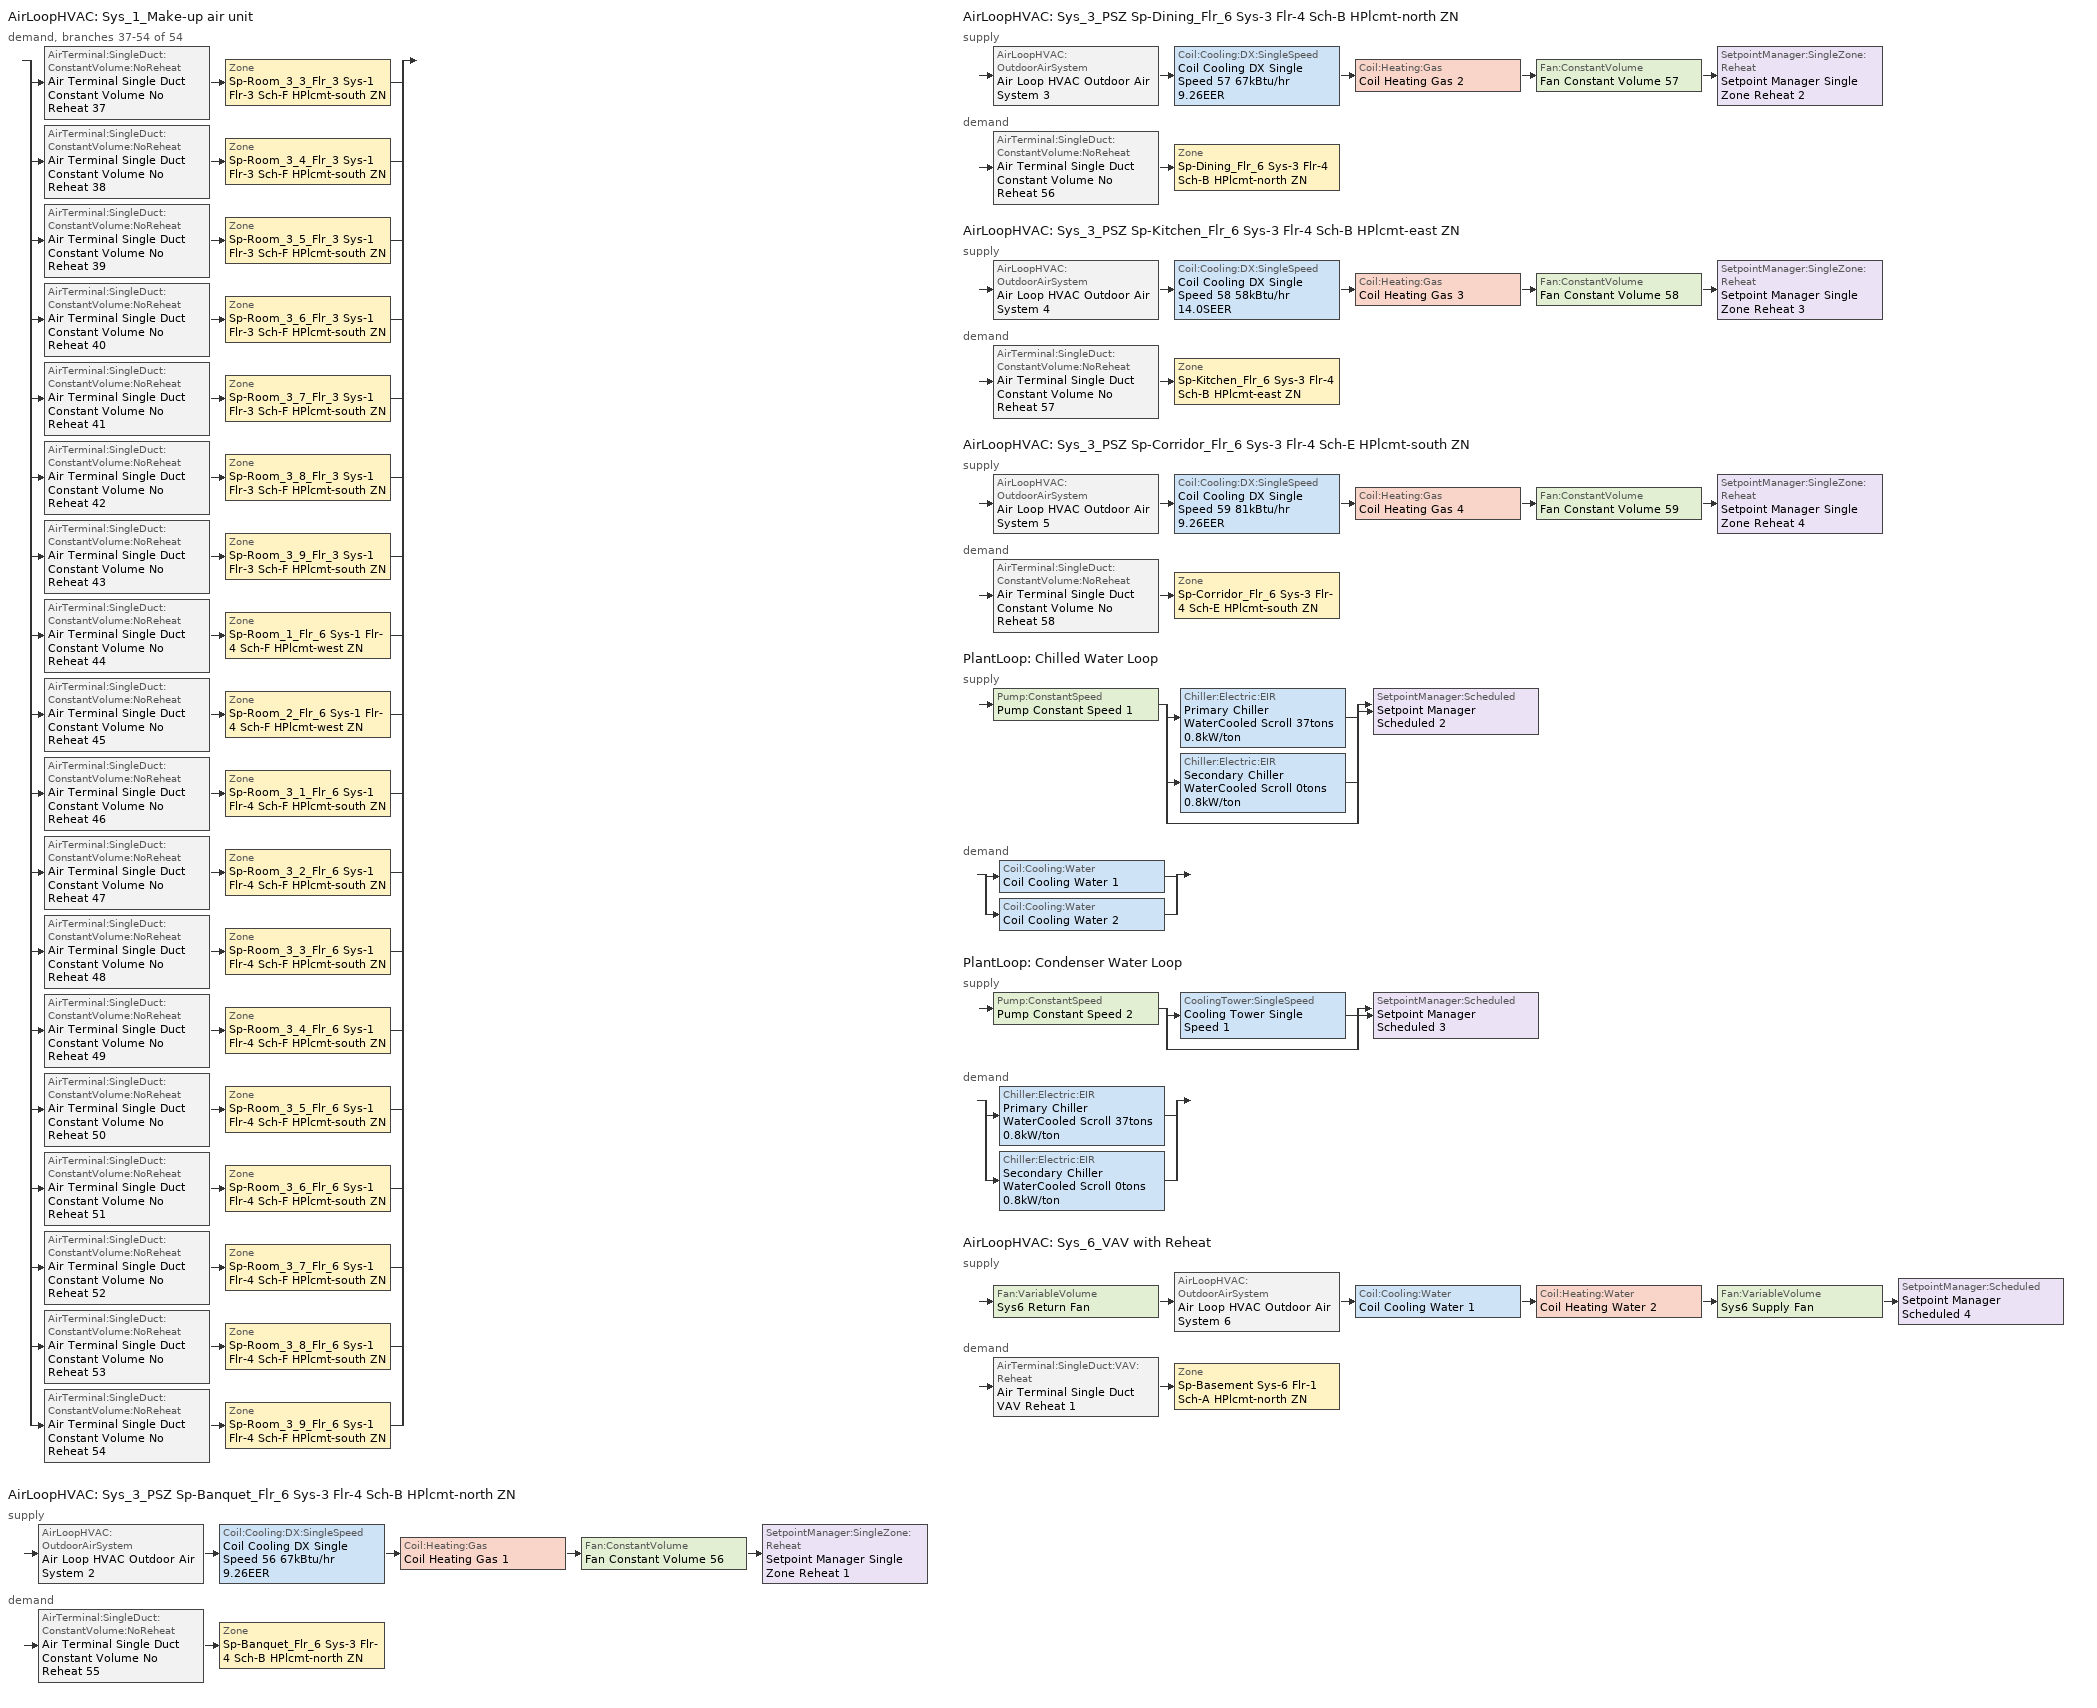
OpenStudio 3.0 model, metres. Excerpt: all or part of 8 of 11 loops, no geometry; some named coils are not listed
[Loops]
AirLoopHVAC 'Sys_1_Make-up air unit'
 demand, branches 37-54 of 54: split
  | AirTerminal:SingleDuct:ConstantVolume:NoReheat 'Air Terminal Single Duct Constant Volume No Reheat 37' > Zone 'Sp-Room_3_3_Flr_3 Sys-1 Flr-3 Sch-F HPlcmt-south ZN'
  | AirTerminal:SingleDuct:ConstantVolume:NoReheat 'Air Terminal Single Duct Constant Volume No Reheat 38' > Zone 'Sp-Room_3_4_Flr_3 Sys-1 Flr-3 Sch-F HPlcmt-south ZN'
  | AirTerminal:SingleDuct:ConstantVolume:NoReheat 'Air Terminal Single Duct Constant Volume No Reheat 39' > Zone 'Sp-Room_3_5_Flr_3 Sys-1 Flr-3 Sch-F HPlcmt-south ZN'
  | AirTerminal:SingleDuct:ConstantVolume:NoReheat 'Air Terminal Single Duct Constant Volume No Reheat 40' > Zone 'Sp-Room_3_6_Flr_3 Sys-1 Flr-3 Sch-F HPlcmt-south ZN'
  | AirTerminal:SingleDuct:ConstantVolume:NoReheat 'Air Terminal Single Duct Constant Volume No Reheat 41' > Zone 'Sp-Room_3_7_Flr_3 Sys-1 Flr-3 Sch-F HPlcmt-south ZN'
  | AirTerminal:SingleDuct:ConstantVolume:NoReheat 'Air Terminal Single Duct Constant Volume No Reheat 42' > Zone 'Sp-Room_3_8_Flr_3 Sys-1 Flr-3 Sch-F HPlcmt-south ZN'
  | AirTerminal:SingleDuct:ConstantVolume:NoReheat 'Air Terminal Single Duct Constant Volume No Reheat 43' > Zone 'Sp-Room_3_9_Flr_3 Sys-1 Flr-3 Sch-F HPlcmt-south ZN'
  | AirTerminal:SingleDuct:ConstantVolume:NoReheat 'Air Terminal Single Duct Constant Volume No Reheat 44' > Zone 'Sp-Room_1_Flr_6 Sys-1 Flr-4 Sch-F HPlcmt-west ZN'
  | AirTerminal:SingleDuct:ConstantVolume:NoReheat 'Air Terminal Single Duct Constant Volume No Reheat 45' > Zone 'Sp-Room_2_Flr_6 Sys-1 Flr-4 Sch-F HPlcmt-west ZN'
  | AirTerminal:SingleDuct:ConstantVolume:NoReheat 'Air Terminal Single Duct Constant Volume No Reheat 46' > Zone 'Sp-Room_3_1_Flr_6 Sys-1 Flr-4 Sch-F HPlcmt-south ZN'
  | AirTerminal:SingleDuct:ConstantVolume:NoReheat 'Air Terminal Single Duct Constant Volume No Reheat 47' > Zone 'Sp-Room_3_2_Flr_6 Sys-1 Flr-4 Sch-F HPlcmt-south ZN'
  | AirTerminal:SingleDuct:ConstantVolume:NoReheat 'Air Terminal Single Duct Constant Volume No Reheat 48' > Zone 'Sp-Room_3_3_Flr_6 Sys-1 Flr-4 Sch-F HPlcmt-south ZN'
  | AirTerminal:SingleDuct:ConstantVolume:NoReheat 'Air Terminal Single Duct Constant Volume No Reheat 49' > Zone 'Sp-Room_3_4_Flr_6 Sys-1 Flr-4 Sch-F HPlcmt-south ZN'
  | AirTerminal:SingleDuct:ConstantVolume:NoReheat 'Air Terminal Single Duct Constant Volume No Reheat 50' > Zone 'Sp-Room_3_5_Flr_6 Sys-1 Flr-4 Sch-F HPlcmt-south ZN'
  | AirTerminal:SingleDuct:ConstantVolume:NoReheat 'Air Terminal Single Duct Constant Volume No Reheat 51' > Zone 'Sp-Room_3_6_Flr_6 Sys-1 Flr-4 Sch-F HPlcmt-south ZN'
  | AirTerminal:SingleDuct:ConstantVolume:NoReheat 'Air Terminal Single Duct Constant Volume No Reheat 52' > Zone 'Sp-Room_3_7_Flr_6 Sys-1 Flr-4 Sch-F HPlcmt-south ZN'
  | AirTerminal:SingleDuct:ConstantVolume:NoReheat 'Air Terminal Single Duct Constant Volume No Reheat 53' > Zone 'Sp-Room_3_8_Flr_6 Sys-1 Flr-4 Sch-F HPlcmt-south ZN'
  | AirTerminal:SingleDuct:ConstantVolume:NoReheat 'Air Terminal Single Duct Constant Volume No Reheat 54' > Zone 'Sp-Room_3_9_Flr_6 Sys-1 Flr-4 Sch-F HPlcmt-south ZN'
AirLoopHVAC 'Sys_3_PSZ Sp-Banquet_Flr_6 Sys-3 Flr-4 Sch-B HPlcmt-north ZN'
 supply: AirLoopHVAC:OutdoorAirSystem 'Air Loop HVAC Outdoor Air System 2' > Coil:Cooling:DX:SingleSpeed 'Coil Cooling DX Single Speed 56 67kBtu/hr 9.26EER' > Coil:Heating:Gas 'Coil Heating Gas 1' > Fan:ConstantVolume 'Fan Constant Volume 56' > SetpointManager:SingleZone:Reheat 'Setpoint Manager Single Zone Reheat 1'
 demand: AirTerminal:SingleDuct:ConstantVolume:NoReheat 'Air Terminal Single Duct Constant Volume No Reheat 55' > Zone 'Sp-Banquet_Flr_6 Sys-3 Flr-4 Sch-B HPlcmt-north ZN'
AirLoopHVAC 'Sys_3_PSZ Sp-Dining_Flr_6 Sys-3 Flr-4 Sch-B HPlcmt-north ZN'
 supply: AirLoopHVAC:OutdoorAirSystem 'Air Loop HVAC Outdoor Air System 3' > Coil:Cooling:DX:SingleSpeed 'Coil Cooling DX Single Speed 57 67kBtu/hr 9.26EER' > Coil:Heating:Gas 'Coil Heating Gas 2' > Fan:ConstantVolume 'Fan Constant Volume 57' > SetpointManager:SingleZone:Reheat 'Setpoint Manager Single Zone Reheat 2'
 demand: AirTerminal:SingleDuct:ConstantVolume:NoReheat 'Air Terminal Single Duct Constant Volume No Reheat 56' > Zone 'Sp-Dining_Flr_6 Sys-3 Flr-4 Sch-B HPlcmt-north ZN'
AirLoopHVAC 'Sys_3_PSZ Sp-Kitchen_Flr_6 Sys-3 Flr-4 Sch-B HPlcmt-east ZN'
 supply: AirLoopHVAC:OutdoorAirSystem 'Air Loop HVAC Outdoor Air System 4' > Coil:Cooling:DX:SingleSpeed 'Coil Cooling DX Single Speed 58 58kBtu/hr 14.0SEER' > Coil:Heating:Gas 'Coil Heating Gas 3' > Fan:ConstantVolume 'Fan Constant Volume 58' > SetpointManager:SingleZone:Reheat 'Setpoint Manager Single Zone Reheat 3'
 demand: AirTerminal:SingleDuct:ConstantVolume:NoReheat 'Air Terminal Single Duct Constant Volume No Reheat 57' > Zone 'Sp-Kitchen_Flr_6 Sys-3 Flr-4 Sch-B HPlcmt-east ZN'
AirLoopHVAC 'Sys_3_PSZ Sp-Corridor_Flr_6 Sys-3 Flr-4 Sch-E HPlcmt-south ZN'
 supply: AirLoopHVAC:OutdoorAirSystem 'Air Loop HVAC Outdoor Air System 5' > Coil:Cooling:DX:SingleSpeed 'Coil Cooling DX Single Speed 59 81kBtu/hr 9.26EER' > Coil:Heating:Gas 'Coil Heating Gas 4' > Fan:ConstantVolume 'Fan Constant Volume 59' > SetpointManager:SingleZone:Reheat 'Setpoint Manager Single Zone Reheat 4'
 demand: AirTerminal:SingleDuct:ConstantVolume:NoReheat 'Air Terminal Single Duct Constant Volume No Reheat 58' > Zone 'Sp-Corridor_Flr_6 Sys-3 Flr-4 Sch-E HPlcmt-south ZN'
PlantLoop 'Chilled Water Loop'
 supply: Pump:ConstantSpeed 'Pump Constant Speed 1' > split
  | Chiller:Electric:EIR 'Primary Chiller WaterCooled Scroll 37tons 0.8kW/ton'
  | Chiller:Electric:EIR 'Secondary Chiller WaterCooled Scroll 0tons 0.8kW/ton'
  | bypass
  join > SetpointManager:Scheduled 'Setpoint Manager Scheduled 2'
 demand: split
  | Coil:Cooling:Water 'Coil Cooling Water 1'
  | Coil:Cooling:Water 'Coil Cooling Water 2'
PlantLoop 'Condenser Water Loop'
 supply: Pump:ConstantSpeed 'Pump Constant Speed 2' > split
  | CoolingTower:SingleSpeed 'Cooling Tower Single Speed 1'
  | bypass
  join > SetpointManager:Scheduled 'Setpoint Manager Scheduled 3'
 demand: split
  | Chiller:Electric:EIR 'Primary Chiller WaterCooled Scroll 37tons 0.8kW/ton'
  | Chiller:Electric:EIR 'Secondary Chiller WaterCooled Scroll 0tons 0.8kW/ton'
AirLoopHVAC 'Sys_6_VAV with Reheat'
 supply: Fan:VariableVolume 'Sys6 Return Fan' > AirLoopHVAC:OutdoorAirSystem 'Air Loop HVAC Outdoor Air System 6' > Coil:Cooling:Water 'Coil Cooling Water 1' > Coil:Heating:Water 'Coil Heating Water 2' > Fan:VariableVolume 'Sys6 Supply Fan' > SetpointManager:Scheduled 'Setpoint Manager Scheduled 4'
 demand: AirTerminal:SingleDuct:VAV:Reheat 'Air Terminal Single Duct VAV Reheat 1' > Zone 'Sp-Basement Sys-6 Flr-1 Sch-A HPlcmt-north ZN'
[Sizing:Zone] Zone Cooling Design Supply Air Temperature Input Method=SupplyAirTemperature; Zone Cooling Design Supply Air Temperature {C}=13; Zone Cooling Design Supply Air Temperature Difference {deltaC}=11.11; Zone Heating Design Supply Air Temperature Input Method=SupplyAirTemperature; Zone Heating Design Supply Air Temperature {C}=43; Zone Heating Design Supply Air Temperature Difference {deltaC}=11.11; Zone Cooling Design Supply Air Humidity Ratio {kg-H2O/kg-air}=0.0085; Zone Heating Design Supply Air Humidity Ratio {kg-H2O/kg-air}=0.008; Zone Heating Sizing Factor=1.3; Zone Cooling Sizing Factor=1.1; Cooling Design Air Flow Method=DesignDay; Heating Design Air Flow Method=DesignDay; Account for Dedicated Outdoor Air System=No; Dedicated Outdoor Air System Control Strategy=NeutralSupplyAir; Dedicated Outdoor Air Low Setpoint Temperature for Design {C}=autosize; Dedicated Outdoor Air High Setpoint Temperature for Design {C}=autosize
Sp-Room_3_3_Flr_3 Sys-1 Flr-3 Sch-F HPlcmt-south ZN; Sp-Room_3_4_Flr_3 Sys-1 Flr-3 Sch-F HPlcmt-south ZN; Sp-Room_3_5_Flr_3 Sys-1 Flr-3 Sch-F HPlcmt-south ZN; Sp-Room_3_6_Flr_3 Sys-1 Flr-3 Sch-F HPlcmt-south ZN; Sp-Room_3_7_Flr_3 Sys-1 Flr-3 Sch-F HPlcmt-south ZN; Sp-Room_3_8_Flr_3 Sys-1 Flr-3 Sch-F HPlcmt-south ZN; Sp-Room_3_9_Flr_3 Sys-1 Flr-3 Sch-F HPlcmt-south ZN; Sp-Room_1_Flr_6 Sys-1 Flr-4 Sch-F HPlcmt-west ZN; Sp-Room_2_Flr_6 Sys-1 Flr-4 Sch-F HPlcmt-west ZN; Sp-Room_3_1_Flr_6 Sys-1 Flr-4 Sch-F HPlcmt-south ZN; Sp-Room_3_2_Flr_6 Sys-1 Flr-4 Sch-F HPlcmt-south ZN; Sp-Room_3_3_Flr_6 Sys-1 Flr-4 Sch-F HPlcmt-south ZN; Sp-Room_3_4_Flr_6 Sys-1 Flr-4 Sch-F HPlcmt-south ZN; Sp-Room_3_5_Flr_6 Sys-1 Flr-4 Sch-F HPlcmt-south ZN; Sp-Room_3_6_Flr_6 Sys-1 Flr-4 Sch-F HPlcmt-south ZN; Sp-Room_3_7_Flr_6 Sys-1 Flr-4 Sch-F HPlcmt-south ZN; Sp-Room_3_8_Flr_6 Sys-1 Flr-4 Sch-F HPlcmt-south ZN; Sp-Room_3_9_Flr_6 Sys-1 Flr-4 Sch-F HPlcmt-south ZN; Sp-Banquet_Flr_6 Sys-3 Flr-4 Sch-B HPlcmt-north ZN; Sp-Dining_Flr_6 Sys-3 Flr-4 Sch-B HPlcmt-north ZN; Sp-Kitchen_Flr_6 Sys-3 Flr-4 Sch-B HPlcmt-east ZN; Sp-Corridor_Flr_6 Sys-3 Flr-4 Sch-E HPlcmt-south ZN; Sp-Basement Sys-6 Flr-1 Sch-A HPlcmt-north ZN
[Zone equipment]
Sp-Room_3_3_Flr_3 Sys-1 Flr-3 Sch-F HPlcmt-south ZN: Sp-Room_3_3_Flr_3 Sys-1 Flr-3 Sch-F HPlcmt-south ZN PTAC, Zone HVAC Baseboard Convective Water 37, Air Terminal Single Duct Constant Volume No Reheat 37
Sp-Room_3_4_Flr_3 Sys-1 Flr-3 Sch-F HPlcmt-south ZN: Sp-Room_3_4_Flr_3 Sys-1 Flr-3 Sch-F HPlcmt-south ZN PTAC, Zone HVAC Baseboard Convective Water 38, Air Terminal Single Duct Constant Volume No Reheat 38
Sp-Room_3_5_Flr_3 Sys-1 Flr-3 Sch-F HPlcmt-south ZN: Sp-Room_3_5_Flr_3 Sys-1 Flr-3 Sch-F HPlcmt-south ZN PTAC, Zone HVAC Baseboard Convective Water 39, Air Terminal Single Duct Constant Volume No Reheat 39
Sp-Room_3_6_Flr_3 Sys-1 Flr-3 Sch-F HPlcmt-south ZN: Sp-Room_3_6_Flr_3 Sys-1 Flr-3 Sch-F HPlcmt-south ZN PTAC, Zone HVAC Baseboard Convective Water 40, Air Terminal Single Duct Constant Volume No Reheat 40
Sp-Room_3_7_Flr_3 Sys-1 Flr-3 Sch-F HPlcmt-south ZN: Sp-Room_3_7_Flr_3 Sys-1 Flr-3 Sch-F HPlcmt-south ZN PTAC, Zone HVAC Baseboard Convective Water 41, Air Terminal Single Duct Constant Volume No Reheat 41
Sp-Room_3_8_Flr_3 Sys-1 Flr-3 Sch-F HPlcmt-south ZN: Sp-Room_3_8_Flr_3 Sys-1 Flr-3 Sch-F HPlcmt-south ZN PTAC, Zone HVAC Baseboard Convective Water 42, Air Terminal Single Duct Constant Volume No Reheat 42
Sp-Room_3_9_Flr_3 Sys-1 Flr-3 Sch-F HPlcmt-south ZN: Sp-Room_3_9_Flr_3 Sys-1 Flr-3 Sch-F HPlcmt-south ZN PTAC, Zone HVAC Baseboard Convective Water 43, Air Terminal Single Duct Constant Volume No Reheat 43
Sp-Room_1_Flr_6 Sys-1 Flr-4 Sch-F HPlcmt-west ZN: Sp-Room_1_Flr_6 Sys-1 Flr-4 Sch-F HPlcmt-west ZN PTAC, Zone HVAC Baseboard Convective Water 44, Air Terminal Single Duct Constant Volume No Reheat 44
Sp-Room_2_Flr_6 Sys-1 Flr-4 Sch-F HPlcmt-west ZN: Sp-Room_2_Flr_6 Sys-1 Flr-4 Sch-F HPlcmt-west ZN PTAC, Zone HVAC Baseboard Convective Water 45, Air Terminal Single Duct Constant Volume No Reheat 45
Sp-Room_3_1_Flr_6 Sys-1 Flr-4 Sch-F HPlcmt-south ZN: Sp-Room_3_1_Flr_6 Sys-1 Flr-4 Sch-F HPlcmt-south ZN PTAC, Zone HVAC Baseboard Convective Water 46, Air Terminal Single Duct Constant Volume No Reheat 46
Sp-Room_3_2_Flr_6 Sys-1 Flr-4 Sch-F HPlcmt-south ZN: Sp-Room_3_2_Flr_6 Sys-1 Flr-4 Sch-F HPlcmt-south ZN PTAC, Zone HVAC Baseboard Convective Water 47, Air Terminal Single Duct Constant Volume No Reheat 47
Sp-Room_3_3_Flr_6 Sys-1 Flr-4 Sch-F HPlcmt-south ZN: Sp-Room_3_3_Flr_6 Sys-1 Flr-4 Sch-F HPlcmt-south ZN PTAC, Zone HVAC Baseboard Convective Water 48, Air Terminal Single Duct Constant Volume No Reheat 48
Sp-Room_3_4_Flr_6 Sys-1 Flr-4 Sch-F HPlcmt-south ZN: Sp-Room_3_4_Flr_6 Sys-1 Flr-4 Sch-F HPlcmt-south ZN PTAC, Zone HVAC Baseboard Convective Water 49, Air Terminal Single Duct Constant Volume No Reheat 49
Sp-Room_3_5_Flr_6 Sys-1 Flr-4 Sch-F HPlcmt-south ZN: Sp-Room_3_5_Flr_6 Sys-1 Flr-4 Sch-F HPlcmt-south ZN PTAC, Zone HVAC Baseboard Convective Water 50, Air Terminal Single Duct Constant Volume No Reheat 50
Sp-Room_3_6_Flr_6 Sys-1 Flr-4 Sch-F HPlcmt-south ZN: Sp-Room_3_6_Flr_6 Sys-1 Flr-4 Sch-F HPlcmt-south ZN PTAC, Zone HVAC Baseboard Convective Water 51, Air Terminal Single Duct Constant Volume No Reheat 51
Sp-Room_3_7_Flr_6 Sys-1 Flr-4 Sch-F HPlcmt-south ZN: Sp-Room_3_7_Flr_6 Sys-1 Flr-4 Sch-F HPlcmt-south ZN PTAC, Zone HVAC Baseboard Convective Water 52, Air Terminal Single Duct Constant Volume No Reheat 52
Sp-Room_3_8_Flr_6 Sys-1 Flr-4 Sch-F HPlcmt-south ZN: Sp-Room_3_8_Flr_6 Sys-1 Flr-4 Sch-F HPlcmt-south ZN PTAC, Zone HVAC Baseboard Convective Water 53, Air Terminal Single Duct Constant Volume No Reheat 53
Sp-Room_3_9_Flr_6 Sys-1 Flr-4 Sch-F HPlcmt-south ZN: Sp-Room_3_9_Flr_6 Sys-1 Flr-4 Sch-F HPlcmt-south ZN PTAC, Zone HVAC Baseboard Convective Water 54, Air Terminal Single Duct Constant Volume No Reheat 54
Sp-Banquet_Flr_6 Sys-3 Flr-4 Sch-B HPlcmt-north ZN: Air Terminal Single Duct Constant Volume No Reheat 55, Zone HVAC Baseboard Convective Water 55
Sp-Dining_Flr_6 Sys-3 Flr-4 Sch-B HPlcmt-north ZN: Air Terminal Single Duct Constant Volume No Reheat 56, Zone HVAC Baseboard Convective Water 56
Sp-Kitchen_Flr_6 Sys-3 Flr-4 Sch-B HPlcmt-east ZN: Air Terminal Single Duct Constant Volume No Reheat 57, Zone HVAC Baseboard Convective Water 57
Sp-Corridor_Flr_6 Sys-3 Flr-4 Sch-E HPlcmt-south ZN: Air Terminal Single Duct Constant Volume No Reheat 58, Zone HVAC Baseboard Convective Water 58
Sp-Basement Sys-6 Flr-1 Sch-A HPlcmt-north ZN: Air Terminal Single Duct VAV Reheat 1, Zone HVAC Baseboard Convective Water 59
[PlantLoop] Glycol Concentration=0; Plant Loop Volume {m3}=Autocalculate; Load Distribution Scheme=Optimal
Chilled Water Loop; Condenser Water Loop
[Sizing:Plant] Loop Design Temperature Difference {deltaC}=6; Sizing Option=NonCoincident; Zone Timesteps in Averaging Window=1; Coincident Sizing Factor Mode=None
Name | Loop Type | Design Loop Exit Temperature {C}
Chilled Water Loop | Cooling | 7
Condenser Water Loop | Condenser | 29
[AirLoopHVAC] Design Supply Air Flow Rate {m3/s}=AutoSize
Name | Availability Schedule
Sys_3_PSZ Sp-Banquet_Flr_6 Sys-3 Flr-4 Sch-B HPlcmt-north ZN | Sys_3_PSZ Sp-Banquet_Flr_6 Sys-3 Flr-4 Sch-B HPlcmt-north ZN Occ Sch
Sys_3_PSZ Sp-Dining_Flr_6 Sys-3 Flr-4 Sch-B HPlcmt-north ZN | Sys_3_PSZ Sp-Dining_Flr_6 Sys-3 Flr-4 Sch-B HPlcmt-north ZN Occ Sch
Sys_3_PSZ Sp-Kitchen_Flr_6 Sys-3 Flr-4 Sch-B HPlcmt-east ZN | Sys_3_PSZ Sp-Kitchen_Flr_6 Sys-3 Flr-4 Sch-B HPlcmt-east ZN Occ Sch
Sys_3_PSZ Sp-Corridor_Flr_6 Sys-3 Flr-4 Sch-E HPlcmt-south ZN | Sys_3_PSZ Sp-Corridor_Flr_6 Sys-3 Flr-4 Sch-E HPlcmt-south ZN Occ Sch
Sys_6_VAV with Reheat | Sys_6_VAV with Reheat Occ Sch
[Sizing:System] Type of Load to Size On=Sensible; Design Outdoor Air Flow Rate {m3/s}=Autosize; Preheat Design Temperature {C}=7; Preheat Design Humidity Ratio {kg-H2O/kg-Air}=0.008; Precool Design Humidity Ratio {kg-H2O/kg-Air}=0.008; Central Cooling Design Supply Air Temperature {C}=13; Sizing Option=NonCoincident; 100% Outdoor Air in Cooling=No; 100% Outdoor Air in Heating=No; Central Cooling Design Supply Air Humidity Ratio {kg-H2O/kg-Air}=0.0085; Central Heating Design Supply Air Humidity Ratio {kg-H2O/kg-Air}=0.008; Cooling Design Air Flow Method=DesignDay; Cooling Design Air Flow Rate {m3/s}=0; Heating Design Air Flow Method=DesignDay; Heating Design Air Flow Rate {m3/s}=0; System Outdoor Air Method=ZoneSum; Zone Maximum Outdoor Air Fraction=1; Cooling Supply Air Flow Rate Per Floor Area {m3/s-m2}=0.00996765; Cooling Fraction of Autosized Cooling Supply Air Flow Rate=1; Cooling Supply Air Flow Rate Per Unit Cooling Capacity {m3/s-W}=3.94755e-05; Heating Supply Air Flow Rate Per Floor Area {m3/s-m2}=0.00996765; Heating Fraction of Autosized Heating Supply Air Flow Rate=1; Heating Fraction of Autosized Cooling Supply Air Flow Rate=1; Heating Supply Air Flow Rate Per Unit Heating Capacity {m3/s-W}=3.15882e-05; Cooling Design Capacity Method=CoolingDesignCapacity; Cooling Design Capacity {W}=autosize; Cooling Design Capacity Per Floor Area {W/m2}=234.7; Fraction of Autosized Cooling Design Capacity=1; Heating Design Capacity Method=HeatingDesignCapacity; Heating Design Capacity {W}=autosize; Heating Design Capacity Per Floor Area {W/m2}=157; Fraction of Autosized Heating Design Capacity=1; Central Cooling Capacity Control Method=OnOff
Name | Central Heating Maximum System Air Flow Ratio | Precool Design Temperature {C} | Central Heating Design Supply Air Temperature {C}
Sys_3_PSZ Sp-Banquet_Flr_6 Sys-3 Flr-4 Sch-B HPlcmt-north ZN; Sys_3_PSZ Sp-Dining_Flr_6 Sys-3 Flr-4 Sch-B HPlcmt-north ZN; Sys_3_PSZ Sp-Kitchen_Flr_6 Sys-3 Flr-4 Sch-B HPlcmt-east ZN; Sys_3_PSZ Sp-Corridor_Flr_6 Sys-3 Flr-4 Sch-E HPlcmt-south ZN | 1 | 13 | 43
Sys_6_VAV with Reheat | 0.3 | 12.8 | 13.1
[Fan:ConstantVolume] Availability Schedule=Always On Discrete; Fan Total Efficiency=0.39975; Pressure Rise {Pa}=640; Maximum Flow Rate {m3/s}=AutoSize; Motor Efficiency=0.615
Fan Constant Volume 38; Fan Constant Volume 39; Fan Constant Volume 40; Fan Constant Volume 41; Fan Constant Volume 42; Fan Constant Volume 43; Fan Constant Volume 44; Fan Constant Volume 45; Fan Constant Volume 46; Fan Constant Volume 47; Fan Constant Volume 48; Fan Constant Volume 49; Fan Constant Volume 50; Fan Constant Volume 51; Fan Constant Volume 52; Fan Constant Volume 53; Fan Constant Volume 54; Fan Constant Volume 55; Fan Constant Volume 56; Fan Constant Volume 57; Fan Constant Volume 58; Fan Constant Volume 59
[Coil:Cooling:DX:SingleSpeed] Availability Schedule=Always On Discrete; Rated Total Cooling Capacity {W}=autosize; Rated Sensible Heat Ratio=autosize; Rated Air Flow Rate {m3/s}=autosize; Rated Evaporator Fan Power Per Volume Flow Rate {W/(m3/s)}=773.3; Total Cooling Capacity Function of Temperature Curve=DXCOOL-NECB2011-REF-CAPFT; Total Cooling Capacity Function of Flow Fraction Curve=DXCOOL-NECB2011-REF-CAPFFLOW; Energy Input Ratio Function of Temperature Curve=DXCOOL-NECB2011-REF-COOLEIRFT; Energy Input Ratio Function of Flow Fraction Curve=DXCOOL-NECB2011-REF-COOLEIRFFLOW; Part Load Fraction Correlation Curve=DXCOOL-NECB2011-REF-COOLPLFFPLR; Condenser Type=AirCooled; Evaporative Condenser Effectiveness=0; Evaporative Condenser Air Flow Rate {m3/s}=Autosize; Evaporative Condenser Pump Rated Power Consumption {W}=Autosize; Crankcase Heater Capacity {W}=0; Maximum Outdoor Dry-Bulb Temperature for Crankcase Heater Operation {C}=0; Basin Heater Capacity {W/K}=0; Basin Heater Setpoint Temperature {C}=10
Name | Rated COP {W/W}
Coil Cooling DX Single Speed 38 5kBtu/hr 11.0EER; Coil Cooling DX Single Speed 39 5kBtu/hr 11.0EER; Coil Cooling DX Single Speed 40 5kBtu/hr 11.0EER; Coil Cooling DX Single Speed 41 5kBtu/hr 11.0EER; Coil Cooling DX Single Speed 42 5kBtu/hr 11.0EER; Coil Cooling DX Single Speed 43 5kBtu/hr 11.0EER; Coil Cooling DX Single Speed 44 5kBtu/hr 11.0EER | 3.80183
Coil Cooling DX Single Speed 45 21kBtu/hr 9.3EER; Coil Cooling DX Single Speed 46 21kBtu/hr 9.3EER | 3.23448
Coil Cooling DX Single Speed 47 11kBtu/hr 10.2EER | 3.54062
Coil Cooling DX Single Speed 48 11kBtu/hr 10.2EER | 3.53524
Coil Cooling DX Single Speed 49 11kBtu/hr 10.2EER; Coil Cooling DX Single Speed 50 11kBtu/hr 10.2EER; Coil Cooling DX Single Speed 51 11kBtu/hr 10.2EER; Coil Cooling DX Single Speed 52 11kBtu/hr 10.2EER | 3.53507
Coil Cooling DX Single Speed 53 11kBtu/hr 10.2EER | 3.53509
Coil Cooling DX Single Speed 54 11kBtu/hr 10.2EER | 3.53571
Coil Cooling DX Single Speed 55 11kBtu/hr 10.3EER | 3.55204
Coil Cooling DX Single Speed 56 67kBtu/hr 9.26EER; Coil Cooling DX Single Speed 57 67kBtu/hr 9.26EER; Coil Cooling DX Single Speed 59 81kBtu/hr 9.26EER | 3.21949
Coil Cooling DX Single Speed 58 58kBtu/hr 14.0SEER | 4.11713
[Controller:OutdoorAir] Minimum Outdoor Air Flow Rate {m3/s}=autosize; Maximum Outdoor Air Flow Rate {m3/s}=Autosize; Economizer Control Action Type=ModulateFlow; Lockout Type=NoLockout; Minimum Limit Type=FixedMinimum; High Humidity Control=No; Heat Recovery Bypass Control Type=BypassWhenOAFlowGreaterThanMinimum
Name | Economizer Control Type | Economizer Maximum Limit Dry-Bulb Temperature {C} | Economizer Maximum Limit Enthalpy {J/kg} | Economizer Minimum Limit Dry-Bulb Temperature {C} | Minimum Outdoor Air Schedule | Controller Mechanical Ventilation
Controller Outdoor Air 2 | NoEconomizer | 28 | 64000 | -100 | Sys_3_PSZ Sp-Banquet_Flr_6 Sys-3 Flr-4 Sch-B HPlcmt-north ZN Occ Sch | Controller Mechanical Ventilation 2
Controller Outdoor Air 3 | NoEconomizer | 28 | 64000 | -100 | Sys_3_PSZ Sp-Dining_Flr_6 Sys-3 Flr-4 Sch-B HPlcmt-north ZN Occ Sch | Controller Mechanical Ventilation 3
Controller Outdoor Air 4 | NoEconomizer | 28 | 64000 | -100 | Sys_3_PSZ Sp-Kitchen_Flr_6 Sys-3 Flr-4 Sch-B HPlcmt-east ZN Occ Sch | Controller Mechanical Ventilation 4
Controller Outdoor Air 5 | DifferentialEnthalpy |  |  |  | Sys_3_PSZ Sp-Corridor_Flr_6 Sys-3 Flr-4 Sch-E HPlcmt-south ZN Occ Sch | Controller Mechanical Ventilation 5
Controller Outdoor Air 6 | DifferentialEnthalpy |  |  |  | Sys_6_VAV with Reheat Occ Sch | Controller Mechanical Ventilation 6
[Controller:MechanicalVentilation] Availability Schedule=Always On Discrete; System Outdoor Air Method=ZoneSum
Controller Mechanical Ventilation 2; Controller Mechanical Ventilation 3; Controller Mechanical Ventilation 4; Controller Mechanical Ventilation 5; Controller Mechanical Ventilation 6
[AirLoopHVAC:OutdoorAirSystem]
Name | Controller
Air Loop HVAC Outdoor Air System 2 | Controller Outdoor Air 2
Air Loop HVAC Outdoor Air System 3 | Controller Outdoor Air 3
Air Loop HVAC Outdoor Air System 4 | Controller Outdoor Air 4
Air Loop HVAC Outdoor Air System 5 | Controller Outdoor Air 5
Air Loop HVAC Outdoor Air System 6 | Controller Outdoor Air 6
[Controller:WaterCoil] Action=Reverse; Minimum Actuated Flow {m3/s}=0
Name | Water Coil
Controller Water Coil 3 | Coil Cooling Water 1
Controller Water Coil 6 | Coil Cooling Water 2
[SetpointManager:Scheduled] Control Variable=Temperature
Name | Schedule
Setpoint Manager Scheduled 2 | CHW Temp
Setpoint Manager Scheduled 3 | CW Temp
Setpoint Manager Scheduled 4 | Supply Air Temp
[Coil:Heating:Electric] Availability Schedule=ON_OFF_ALWAYS_OFF
Coil Heating Electric 37; Coil Heating Electric 38; Coil Heating Electric 39; Coil Heating Electric 40; Coil Heating Electric 41; Coil Heating Electric 42; Coil Heating Electric 43; Coil Heating Electric 44; Coil Heating Electric 45; Coil Heating Electric 46; Coil Heating Electric 47; Coil Heating Electric 48; Coil Heating Electric 49; Coil Heating Electric 50; Coil Heating Electric 51; Coil Heating Electric 52; Coil Heating Electric 53; Coil Heating Electric 54
[ZoneHVAC:PackagedTerminalAirConditioner] Availability Schedule=Always On Discrete; Supply Air Flow Rate During Cooling Operation {m3/s}=Autosize; Supply Air Flow Rate During Heating Operation {m3/s}=Autosize; Supply Air Flow Rate When No Cooling or Heating is Needed {m3/s}=Autosize; Outdoor Air Flow Rate During Cooling Operation {m3/s}=1e-05; Outdoor Air Flow Rate During Heating Operation {m3/s}=1e-05; Outdoor Air Flow Rate When No Cooling or Heating is Needed {m3/s}=1e-05; Fan Placement=DrawThrough
Name | Supply Air Fan | Heating Coil | Cooling Coil
Sp-Room_3_3_Flr_3 Sys-1 Flr-3 Sch-F HPlcmt-south ZN PTAC | Fan Constant Volume 38 | Coil Heating Electric 37 | Coil Cooling DX Single Speed 38 5kBtu/hr 11.0EER
Sp-Room_3_4_Flr_3 Sys-1 Flr-3 Sch-F HPlcmt-south ZN PTAC | Fan Constant Volume 39 | Coil Heating Electric 38 | Coil Cooling DX Single Speed 39 5kBtu/hr 11.0EER
Sp-Room_3_5_Flr_3 Sys-1 Flr-3 Sch-F HPlcmt-south ZN PTAC | Fan Constant Volume 40 | Coil Heating Electric 39 | Coil Cooling DX Single Speed 40 5kBtu/hr 11.0EER
Sp-Room_3_6_Flr_3 Sys-1 Flr-3 Sch-F HPlcmt-south ZN PTAC | Fan Constant Volume 41 | Coil Heating Electric 40 | Coil Cooling DX Single Speed 41 5kBtu/hr 11.0EER
Sp-Room_3_7_Flr_3 Sys-1 Flr-3 Sch-F HPlcmt-south ZN PTAC | Fan Constant Volume 42 | Coil Heating Electric 41 | Coil Cooling DX Single Speed 42 5kBtu/hr 11.0EER
Sp-Room_3_8_Flr_3 Sys-1 Flr-3 Sch-F HPlcmt-south ZN PTAC | Fan Constant Volume 43 | Coil Heating Electric 42 | Coil Cooling DX Single Speed 43 5kBtu/hr 11.0EER
Sp-Room_3_9_Flr_3 Sys-1 Flr-3 Sch-F HPlcmt-south ZN PTAC | Fan Constant Volume 44 | Coil Heating Electric 43 | Coil Cooling DX Single Speed 44 5kBtu/hr 11.0EER
Sp-Room_1_Flr_6 Sys-1 Flr-4 Sch-F HPlcmt-west ZN PTAC | Fan Constant Volume 45 | Coil Heating Electric 44 | Coil Cooling DX Single Speed 45 21kBtu/hr 9.3EER
Sp-Room_2_Flr_6 Sys-1 Flr-4 Sch-F HPlcmt-west ZN PTAC | Fan Constant Volume 46 | Coil Heating Electric 45 | Coil Cooling DX Single Speed 46 21kBtu/hr 9.3EER
Sp-Room_3_1_Flr_6 Sys-1 Flr-4 Sch-F HPlcmt-south ZN PTAC | Fan Constant Volume 47 | Coil Heating Electric 46 | Coil Cooling DX Single Speed 47 11kBtu/hr 10.2EER
Sp-Room_3_2_Flr_6 Sys-1 Flr-4 Sch-F HPlcmt-south ZN PTAC | Fan Constant Volume 48 | Coil Heating Electric 47 | Coil Cooling DX Single Speed 48 11kBtu/hr 10.2EER
Sp-Room_3_3_Flr_6 Sys-1 Flr-4 Sch-F HPlcmt-south ZN PTAC | Fan Constant Volume 49 | Coil Heating Electric 48 | Coil Cooling DX Single Speed 49 11kBtu/hr 10.2EER
Sp-Room_3_4_Flr_6 Sys-1 Flr-4 Sch-F HPlcmt-south ZN PTAC | Fan Constant Volume 50 | Coil Heating Electric 49 | Coil Cooling DX Single Speed 50 11kBtu/hr 10.2EER
Sp-Room_3_5_Flr_6 Sys-1 Flr-4 Sch-F HPlcmt-south ZN PTAC | Fan Constant Volume 51 | Coil Heating Electric 50 | Coil Cooling DX Single Speed 51 11kBtu/hr 10.2EER
Sp-Room_3_6_Flr_6 Sys-1 Flr-4 Sch-F HPlcmt-south ZN PTAC | Fan Constant Volume 52 | Coil Heating Electric 51 | Coil Cooling DX Single Speed 52 11kBtu/hr 10.2EER
Sp-Room_3_7_Flr_6 Sys-1 Flr-4 Sch-F HPlcmt-south ZN PTAC | Fan Constant Volume 53 | Coil Heating Electric 52 | Coil Cooling DX Single Speed 53 11kBtu/hr 10.2EER
Sp-Room_3_8_Flr_6 Sys-1 Flr-4 Sch-F HPlcmt-south ZN PTAC | Fan Constant Volume 54 | Coil Heating Electric 53 | Coil Cooling DX Single Speed 54 11kBtu/hr 10.2EER
Sp-Room_3_9_Flr_6 Sys-1 Flr-4 Sch-F HPlcmt-south ZN PTAC | Fan Constant Volume 55 | Coil Heating Electric 54 | Coil Cooling DX Single Speed 55 11kBtu/hr 10.3EER
[AirTerminal:SingleDuct:ConstantVolume:NoReheat] Availability Schedule=Always On Discrete; Maximum Air Flow Rate {m3/s}=AutoSize
Air Terminal Single Duct Constant Volume No Reheat 37; Air Terminal Single Duct Constant Volume No Reheat 38; Air Terminal Single Duct Constant Volume No Reheat 39; Air Terminal Single Duct Constant Volume No Reheat 40; Air Terminal Single Duct Constant Volume No Reheat 41; Air Terminal Single Duct Constant Volume No Reheat 42; Air Terminal Single Duct Constant Volume No Reheat 43; Air Terminal Single Duct Constant Volume No Reheat 44; Air Terminal Single Duct Constant Volume No Reheat 45; Air Terminal Single Duct Constant Volume No Reheat 46; Air Terminal Single Duct Constant Volume No Reheat 47; Air Terminal Single Duct Constant Volume No Reheat 48; Air Terminal Single Duct Constant Volume No Reheat 49; Air Terminal Single Duct Constant Volume No Reheat 50; Air Terminal Single Duct Constant Volume No Reheat 51; Air Terminal Single Duct Constant Volume No Reheat 52; Air Terminal Single Duct Constant Volume No Reheat 53; Air Terminal Single Duct Constant Volume No Reheat 54; Air Terminal Single Duct Constant Volume No Reheat 55; Air Terminal Single Duct Constant Volume No Reheat 56; Air Terminal Single Duct Constant Volume No Reheat 57; Air Terminal Single Duct Constant Volume No Reheat 58
[Coil:Heating:Gas] Availability Schedule=Always On Discrete; Nominal Capacity {W}=AutoSize; Parasitic Electric Load {W}=0; Part Load Fraction Correlation Curve=FURNACE-EFFPLR-NECB2011; Parasitic Gas Load {W}=0
Name | Gas Burner Efficiency
Coil Heating Gas 1; Coil Heating Gas 2 | 0.81
Coil Heating Gas 3; Coil Heating Gas 4 | 0.924
[SetpointManager:SingleZone:Reheat] Minimum Supply Air Temperature {C}=13; Maximum Supply Air Temperature {C}=43
Name | Control Zone
Setpoint Manager Single Zone Reheat 1 | Sp-Banquet_Flr_6 Sys-3 Flr-4 Sch-B HPlcmt-north ZN
Setpoint Manager Single Zone Reheat 2 | Sp-Dining_Flr_6 Sys-3 Flr-4 Sch-B HPlcmt-north ZN
Setpoint Manager Single Zone Reheat 3 | Sp-Kitchen_Flr_6 Sys-3 Flr-4 Sch-B HPlcmt-east ZN
Setpoint Manager Single Zone Reheat 4 | Sp-Corridor_Flr_6 Sys-3 Flr-4 Sch-E HPlcmt-south ZN
[Pump:ConstantSpeed] Rated Flow Rate {m3/s}=autosize; Rated Pump Head {Pa}=179352; Rated Power Consumption {W}=autosize; Fraction of Motor Inefficiencies to Fluid Stream=0; Pump Control Type=Intermittent; Design Power Sizing Method=PowerPerFlowPerPressure; Design Electric Power per Unit Flow Rate {W/(m3/s)}=348701.1
Name | Motor Efficiency | Design Shaft Power per Unit Flow Rate per Unit Head {W-s/m3-Pa}
Pump Constant Speed 1 | 0.865 | 1.69342
Pump Constant Speed 2 | 0.895 | 1.50185
[Chiller:Electric:EIR] Reference COP {W/W}=4.5032; Reference Chilled Water Flow Rate {m3/s}=Autosize; Cooling Capacity Function of Temperature Curve=WaterCooled_Scroll_CAPFT_NECB2011; Electric Input to Cooling Output Ratio Function of Temperature Curve=WaterCooled_Scroll_EIRFT_NECB2011; Electric Input to Cooling Output Ratio Function of Part Load Ratio Curve=WaterCooled_Scroll_EIRFPLR_NECB2011; Minimum Part Load Ratio=0.25; Minimum Unloading Ratio=0.25; Condenser Type=WaterCooled; Chiller Flow Mode=LeavingSetpointModulated; Design Heat Recovery Water Flow Rate {m3/s}=Autosize; Sizing Factor=1; Basin Heater Capacity {W/K}=0; Basin Heater Setpoint Temperature {C}=10; Condenser Heat Recovery Relative Capacity Fraction=1
Name | Reference Capacity {W}
Primary Chiller WaterCooled Scroll 37tons 0.8kW/ton | 129229
Secondary Chiller WaterCooled Scroll 0tons 0.8kW/ton | 0.001
[CoolingTower:SingleSpeed]
Cooling Tower Single Speed 1: Design Water Flow Rate {m3/s}=autosize; Design Air Flow Rate {m3/s}=autosize; Fan Power at Design Air Flow Rate {W}=2053.04; U-Factor Times Area Value at Design Air Flow Rate {W/K}=autosize; Air Flow Rate in Free Convection Regime {m3/s}=autosize; U-Factor Times Area Value at Free Convection Air Flow Rate {W/K}=autosize; Performance Input Method=UFactorTimesAreaAndDesignWaterFlowRate; Free Convection Capacity {W}=0; Basin Heater Capacity {W/K}=0; Evaporation Loss Mode=LossFactor; Evaporation Loss Factor {percent/K}=0.2; Drift Loss Percent {percent}=0.008; Blowdown Calculation Mode=ConcentrationRatio; Blowdown Concentration Ratio=3; Capacity Control=FanCycling; Number of Cells=1; Cell Control=MinimalCell; Cell Minimum  Water Flow Rate Fraction=0.33; Cell Maximum Water Flow Rate Fraction=2.5; Sizing Factor=1; Free Convection Air Flow Rate Sizing Factor=0.1; Free Convection U-Factor Times Area Value Sizing Factor=0.1; Heat Rejection Capacity and Nominal Capacity Sizing Ratio=1.25; Free Convection Nominal Capacity Sizing Factor=0.1; Design Inlet Air Dry-Bulb Temperature {C}=35; Design Inlet Air Wet-Bulb Temperature {C}=24; Design Approach Temperature {deltaC}=5; Design Range Temperature {deltaC}=6
[Fan:VariableVolume] Availability Schedule=Always On Discrete; Maximum Flow Rate {m3/s}=Autosize; Fan Power Minimum Flow Rate Input Method=Fraction; Fan Power Minimum Flow Fraction=0.68; Fan Power Minimum Air Flow Rate {m3/s}=0; Motor In Airstream Fraction=1; Fan Power Coefficient 1=-2.4176; Fan Power Coefficient 2=9.5874; Fan Power Coefficient 3=-11.559; Fan Power Coefficient 4=5.4009; Fan Power Coefficient 5=0
Name | Fan Total Efficiency | Pressure Rise {Pa} | Motor Efficiency
Sys6 Supply Fan | 0.549965 | 1000 | 0.8461
Sys6 Return Fan | 0.299975 | 250 | 0.4615
[Coil:Cooling:Water] Availability Schedule=Always On Discrete
Coil Cooling Water 1; Coil Cooling Water 2
[AirTerminal:SingleDuct:VAV:Reheat]
Air Terminal Single Duct VAV Reheat 1: Availability Schedule=Always On Discrete; Maximum Air Flow Rate {m3/s}=AutoSize; Zone Minimum Air Flow Input Method=Constant; Constant Minimum Air Flow Fraction=0.3; Fixed Minimum Air Flow Rate {m3/s}=3.95766; Reheat Coil=Coil Heating Water 3; Maximum Hot Water or Steam Flow Rate {m3/s}=AutoSize; Minimum Hot Water or Steam Flow Rate {m3/s}=0; Convergence Tolerance=0.001; Damper Heating Action=Normal; Maximum Flow per Zone Floor Area During Reheat {m3/s-m2}=AutoSize; Maximum Flow Fraction During Reheat=AutoSize; Maximum Reheat Air Temperature {C}=43; Control For Outdoor Air=No
[Schedule:Constant]
Always On Discrete: Value=1
[Schedule:Ruleset]
Name | Default Day Schedule | Summer Design Day Schedule | Winter Design Day Schedule
ON_OFF_ALWAYS_OFF | Schedule Day 3
CHW Temp | Schedule Day 4
CW Temp | Schedule Day 5
Supply Air Temp | Supply Air Temp Default
Sys_3_PSZ Sp-Banquet_Flr_6 Sys-3 Flr-4 Sch-B HPlcmt-north ZN Occ Sch | Sys_3_PSZ Sp-Banquet_Flr_6 Sys-3 Flr-4 Sch-B HPlcmt-north ZN Occ Sch Default | Sys_3_PSZ Sp-Banquet_Flr_6 Sys-3 Flr-4 Sch-B HPlcmt-north ZN Occ Sch Summer Design Day | Sys_3_PSZ Sp-Banquet_Flr_6 Sys-3 Flr-4 Sch-B HPlcmt-north ZN Occ Sch Winter Design Day
Sys_3_PSZ Sp-Corridor_Flr_6 Sys-3 Flr-4 Sch-E HPlcmt-south ZN Occ Sch | Sys_3_PSZ Sp-Corridor_Flr_6 Sys-3 Flr-4 Sch-E HPlcmt-south ZN Occ Sch Default | Sys_3_PSZ Sp-Corridor_Flr_6 Sys-3 Flr-4 Sch-E HPlcmt-south ZN Occ Sch Summer Design Day | Sys_3_PSZ Sp-Corridor_Flr_6 Sys-3 Flr-4 Sch-E HPlcmt-south ZN Occ Sch Winter Design Day
Sys_3_PSZ Sp-Dining_Flr_6 Sys-3 Flr-4 Sch-B HPlcmt-north ZN Occ Sch | Sys_3_PSZ Sp-Dining_Flr_6 Sys-3 Flr-4 Sch-B HPlcmt-north ZN Occ Sch Default | Sys_3_PSZ Sp-Dining_Flr_6 Sys-3 Flr-4 Sch-B HPlcmt-north ZN Occ Sch Summer Design Day | Sys_3_PSZ Sp-Dining_Flr_6 Sys-3 Flr-4 Sch-B HPlcmt-north ZN Occ Sch Winter Design Day
Sys_3_PSZ Sp-Kitchen_Flr_6 Sys-3 Flr-4 Sch-B HPlcmt-east ZN Occ Sch | Sys_3_PSZ Sp-Kitchen_Flr_6 Sys-3 Flr-4 Sch-B HPlcmt-east ZN Occ Sch Default | Sys_3_PSZ Sp-Kitchen_Flr_6 Sys-3 Flr-4 Sch-B HPlcmt-east ZN Occ Sch Summer Design Day | Sys_3_PSZ Sp-Kitchen_Flr_6 Sys-3 Flr-4 Sch-B HPlcmt-east ZN Occ Sch Winter Design Day
Sys_6_VAV with Reheat Occ Sch | Sys_6_VAV with Reheat Occ Sch Default | Sys_6_VAV with Reheat Occ Sch Summer Design Day | Sys_6_VAV with Reheat Occ Sch Winter Design Day
[Schedule:Day]
Schedule Day 3; wkdON_OFF_ALWAYS_OFF 1; satON_OFF_ALWAYS_OFF 1; sunON_OFF_ALWAYS_OFF 1: 1, 0, 0, 2, 0, 0, 3, 0, 0, 4, 0, 0, 5, 0, 0, 6, 0, 0, 7, 0, 0, 8, 0, 0, 9, 0, 0, 10, 0, 0, 11, 0, 0, 12, 0, 0, 13, 0, 0, 14, 0, 0, 15, 0, 0, 16, 0, 0, 17, 0, 0, 18, 0, 0, 19, 0, 0, 20, 0, 0, 21, 0, 0, 22, 0, 0, 23, 0, 0, 24, 0, 0
Schedule Day 4; wkdCHW Temp 1; satCHW Temp 1; sunCHW Temp 1: 1, 0, 7, 2, 0, 7, 3, 0, 7, 4, 0, 7, 5, 0, 7, 6, 0, 7, 7, 0, 7, 8, 0, 7, 9, 0, 7, 10, 0, 7, 11, 0, 7, 12, 0, 7, 13, 0, 7, 14, 0, 7, 15, 0, 7, 16, 0, 7, 17, 0, 7, 18, 0, 7, 19, 0, 7, 20, 0, 7, 21, 0, 7, 22, 0, 7, 23, 0, 7, 24, 0, 7
Schedule Day 5; wkdCW Temp 1; satCW Temp 1; sunCW Temp 1: 1, 0, 29, 2, 0, 29, 3, 0, 29, 4, 0, 29, 5, 0, 29, 6, 0, 29, 7, 0, 29, 8, 0, 29, 9, 0, 29, 10, 0, 29, 11, 0, 29, 12, 0, 29, 13, 0, 29, 14, 0, 29, 15, 0, 29, 16, 0, 29, 17, 0, 29, 18, 0, 29, 19, 0, 29, 20, 0, 29, 21, 0, 29, 22, 0, 29, 23, 0, 29, 24, 0, 29
Supply Air Temp Default: 24, 0, 13
Sys_3_PSZ Sp-Banquet_Flr_6 Sys-3 Flr-4 Sch-B HPlcmt-north ZN Occ Sch Default; Sys_3_PSZ Sp-Dining_Flr_6 Sys-3 Flr-4 Sch-B HPlcmt-north ZN Occ Sch Default; Sys_3_PSZ Sp-Kitchen_Flr_6 Sys-3 Flr-4 Sch-B HPlcmt-east ZN Occ Sch Default: 1, 0, 1, 10, 0, 0, 24, 0, 1
Sys_3_PSZ Sp-Banquet_Flr_6 Sys-3 Flr-4 Sch-B HPlcmt-north ZN Occ Sch Winter Design Day; Sys_3_PSZ Sp-Banquet_Flr_6 Sys-3 Flr-4 Sch-B HPlcmt-north ZN Occ Sch Summer Design Day; Sys_3_PSZ Sp-Corridor_Flr_6 Sys-3 Flr-4 Sch-E HPlcmt-south ZN Occ Sch Winter Design Day; Sys_3_PSZ Sp-Corridor_Flr_6 Sys-3 Flr-4 Sch-E HPlcmt-south ZN Occ Sch Summer Design Day; Sys_3_PSZ Sp-Dining_Flr_6 Sys-3 Flr-4 Sch-B HPlcmt-north ZN Occ Sch Winter Design Day; Sys_3_PSZ Sp-Dining_Flr_6 Sys-3 Flr-4 Sch-B HPlcmt-north ZN Occ Sch Summer Design Day; Sys_3_PSZ Sp-Kitchen_Flr_6 Sys-3 Flr-4 Sch-B HPlcmt-east ZN Occ Sch Winter Design Day; Sys_3_PSZ Sp-Kitchen_Flr_6 Sys-3 Flr-4 Sch-B HPlcmt-east ZN Occ Sch Summer Design Day; Sys_6_VAV with Reheat Occ Sch Winter Design Day; Sys_6_VAV with Reheat Occ Sch Summer Design Day: 24, 0, 1
Sys_3_PSZ Sp-Banquet_Flr_6 Sys-3 Flr-4 Sch-B HPlcmt-north ZN Occ Sch Saturday; Sys_3_PSZ Sp-Dining_Flr_6 Sys-3 Flr-4 Sch-B HPlcmt-north ZN Occ Sch Saturday; Sys_3_PSZ Sp-Kitchen_Flr_6 Sys-3 Flr-4 Sch-B HPlcmt-east ZN Occ Sch Saturday: 2, 0, 1, 10, 0, 0, 24, 0, 1
Sys_3_PSZ Sp-Banquet_Flr_6 Sys-3 Flr-4 Sch-B HPlcmt-north ZN Occ Sch Sunday; Sys_3_PSZ Sp-Dining_Flr_6 Sys-3 Flr-4 Sch-B HPlcmt-north ZN Occ Sch Sunday; Sys_3_PSZ Sp-Kitchen_Flr_6 Sys-3 Flr-4 Sch-B HPlcmt-east ZN Occ Sch Sunday: 1, 0, 0, 2, 0, 1, 11, 0, 0, 23, 0, 1, 24, 0, 0
Sys_3_PSZ Sp-Corridor_Flr_6 Sys-3 Flr-4 Sch-E HPlcmt-south ZN Occ Sch Default; Sys_6_VAV with Reheat Occ Sch Default: 8, 0, 0, 19, 0, 1, 24, 0, 0
Sys_3_PSZ Sp-Corridor_Flr_6 Sys-3 Flr-4 Sch-E HPlcmt-south ZN Occ Sch Saturday: 9, 0, 0, 13, 0, 1, 24, 0, 0
Sys_3_PSZ Sp-Corridor_Flr_6 Sys-3 Flr-4 Sch-E HPlcmt-south ZN Occ Sch Sunday; Sys_6_VAV with Reheat Occ Sch Sunday: 24, 0, 0
[Schedule:Rule] Date Specification Type=DateRange; Start Month=1; Start Day=1; End Month=12; End Day=31
Name | Schedule Ruleset | Rule Order | Day Schedule | Apply Sunday | Apply Monday | Apply Tuesday | Apply Wednesday | Apply Thursday | Apply Friday | Apply Saturday
wkdON_OFF_ALWAYS_OFF rule | ON_OFF_ALWAYS_OFF | 2 | wkdON_OFF_ALWAYS_OFF 1 | No | Yes | Yes | Yes | Yes | Yes | No
satON_OFF_ALWAYS_OFFrule | ON_OFF_ALWAYS_OFF | 1 | satON_OFF_ALWAYS_OFF 1 | No | No | No | No | No | No | Yes
sunON_OFF_ALWAYS_OFFrule | ON_OFF_ALWAYS_OFF | 0 | sunON_OFF_ALWAYS_OFF 1 | Yes | No | No | No | No | No | No
wkdCHW Temp rule | CHW Temp | 2 | wkdCHW Temp 1 | No | Yes | Yes | Yes | Yes | Yes | No
satCHW Temprule | CHW Temp | 1 | satCHW Temp 1 | No | No | No | No | No | No | Yes
sunCHW Temprule | CHW Temp | 0 | sunCHW Temp 1 | Yes | No | No | No | No | No | No
wkdCW Temp rule | CW Temp | 2 | wkdCW Temp 1 | No | Yes | Yes | Yes | Yes | Yes | No
satCW Temprule | CW Temp | 1 | satCW Temp 1 | No | No | No | No | No | No | Yes
sunCW Temprule | CW Temp | 0 | sunCW Temp 1 | Yes | No | No | No | No | No | No
Sys_3_PSZ Sp-Banquet_Flr_6 Sys-3 Flr-4 Sch-B HPlcmt-north ZN Occ Sch Saturday Rule | Sys_3_PSZ Sp-Banquet_Flr_6 Sys-3 Flr-4 Sch-B HPlcmt-north ZN Occ Sch | 1 | Sys_3_PSZ Sp-Banquet_Flr_6 Sys-3 Flr-4 Sch-B HPlcmt-north ZN Occ Sch Saturday |  |  |  |  |  |  | Yes
Sys_3_PSZ Sp-Banquet_Flr_6 Sys-3 Flr-4 Sch-B HPlcmt-north ZN Occ Sch Sunday Rule | Sys_3_PSZ Sp-Banquet_Flr_6 Sys-3 Flr-4 Sch-B HPlcmt-north ZN Occ Sch | 0 | Sys_3_PSZ Sp-Banquet_Flr_6 Sys-3 Flr-4 Sch-B HPlcmt-north ZN Occ Sch Sunday | Yes
Sys_3_PSZ Sp-Corridor_Flr_6 Sys-3 Flr-4 Sch-E HPlcmt-south ZN Occ Sch Saturday Rule | Sys_3_PSZ Sp-Corridor_Flr_6 Sys-3 Flr-4 Sch-E HPlcmt-south ZN Occ Sch | 1 | Sys_3_PSZ Sp-Corridor_Flr_6 Sys-3 Flr-4 Sch-E HPlcmt-south ZN Occ Sch Saturday |  |  |  |  |  |  | Yes
Sys_3_PSZ Sp-Corridor_Flr_6 Sys-3 Flr-4 Sch-E HPlcmt-south ZN Occ Sch Sunday Rule | Sys_3_PSZ Sp-Corridor_Flr_6 Sys-3 Flr-4 Sch-E HPlcmt-south ZN Occ Sch | 0 | Sys_3_PSZ Sp-Corridor_Flr_6 Sys-3 Flr-4 Sch-E HPlcmt-south ZN Occ Sch Sunday | Yes
Sys_3_PSZ Sp-Dining_Flr_6 Sys-3 Flr-4 Sch-B HPlcmt-north ZN Occ Sch Saturday Rule | Sys_3_PSZ Sp-Dining_Flr_6 Sys-3 Flr-4 Sch-B HPlcmt-north ZN Occ Sch | 1 | Sys_3_PSZ Sp-Dining_Flr_6 Sys-3 Flr-4 Sch-B HPlcmt-north ZN Occ Sch Saturday |  |  |  |  |  |  | Yes
Sys_3_PSZ Sp-Dining_Flr_6 Sys-3 Flr-4 Sch-B HPlcmt-north ZN Occ Sch Sunday Rule | Sys_3_PSZ Sp-Dining_Flr_6 Sys-3 Flr-4 Sch-B HPlcmt-north ZN Occ Sch | 0 | Sys_3_PSZ Sp-Dining_Flr_6 Sys-3 Flr-4 Sch-B HPlcmt-north ZN Occ Sch Sunday | Yes
Sys_3_PSZ Sp-Kitchen_Flr_6 Sys-3 Flr-4 Sch-B HPlcmt-east ZN Occ Sch Saturday Rule | Sys_3_PSZ Sp-Kitchen_Flr_6 Sys-3 Flr-4 Sch-B HPlcmt-east ZN Occ Sch | 1 | Sys_3_PSZ Sp-Kitchen_Flr_6 Sys-3 Flr-4 Sch-B HPlcmt-east ZN Occ Sch Saturday |  |  |  |  |  |  | Yes
Sys_3_PSZ Sp-Kitchen_Flr_6 Sys-3 Flr-4 Sch-B HPlcmt-east ZN Occ Sch Sunday Rule | Sys_3_PSZ Sp-Kitchen_Flr_6 Sys-3 Flr-4 Sch-B HPlcmt-east ZN Occ Sch | 0 | Sys_3_PSZ Sp-Kitchen_Flr_6 Sys-3 Flr-4 Sch-B HPlcmt-east ZN Occ Sch Sunday | Yes
Sys_6_VAV with Reheat Occ Sch Sunday Rule | Sys_6_VAV with Reheat Occ Sch | 0 | Sys_6_VAV with Reheat Occ Sch Sunday | Yes |  |  |  |  |  | Yes
[Curve:Biquadratic] Minimum Value of y=24
Name | Coefficient1 Constant | Coefficient2 x | Coefficient3 x**2 | Coefficient4 y | Coefficient5 y**2 | Coefficient6 x*y | Minimum Value of x | Maximum Value of x | Maximum Value of y
DXCOOL-NECB2011-REF-CAPFT | 0.867905 | 0.0142459 | 0.00055436 | -0.0075575 | 3.3e-05 | -0.0001918 | 13 | 24 | 46
DXCOOL-NECB2011-REF-COOLEIRFT | 0.116936 | 0.0284933 | -0.0004112 | 0.0214108 | 0.00016103 | -0.0006791 | 13 | 24 | 46
WaterCooled_Scroll_CAPFT_NECB2011 | 0.94418 | 0.0337102 | 9.75564e-05 | -0.00322114 | -4.91832e-05 | -0.000177584 | 5 | 10 | 35
WaterCooled_Scroll_EIRFT_NECB2011 | 0.727393 | -0.0118922 | 0.000541177 | 0.00187934 | 0.000473461 | -0.000711472 | 5 | 10 | 35
[Curve:Quadratic] Minimum Value of x=0; Maximum Value of x=1
Name | Coefficient1 Constant | Coefficient2 x | Coefficient3 x**2
DXCOOL-NECB2011-REF-CAPFFLOW; DXCOOL-NECB2011-REF-COOLEIRFFLOW | 1 | 0 | 0
WaterCooled_Scroll_EIRFPLR_NECB2011 | 0.04412 | 0.640367 | 0.319555
[Curve:Cubic] Maximum Value of x=1
Name | Coefficient1 Constant | Coefficient2 x | Coefficient3 x**2 | Coefficient4 x**3 | Minimum Value of x
DXCOOL-NECB2011-REF-COOLPLFFPLR | 0.0277 | 4.9151 | -8.184 | 4.2702 | 0.7
FURNACE-EFFPLR-NECB2011 | 0.7277 | 1.0667 | -1.5174 | 0.7282 | 0
